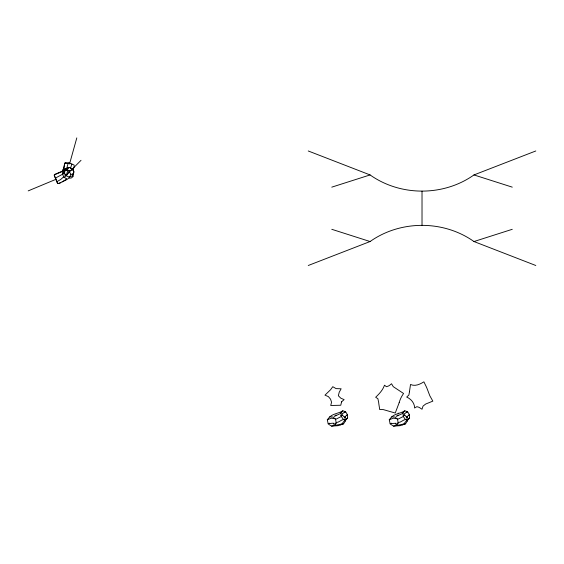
<?xml version="1.0" encoding="UTF-8"?>
<svg xmlns="http://www.w3.org/2000/svg" width="564" height="564" viewBox="0 0 564 564"><rect width="100%" height="100%" fill="white"/><g stroke="black" fill="none" stroke-linecap="round" stroke-linejoin="round"><path stroke-width="0.85" d="M73.172 169.849L74.229 166.147L74.018 164.956L69.041 162.961L65.41 162.559L64.691 163.405L63.951 167.98L62.604 171.089L62.569 173.867L63.598 176.913L67.257 179.274L69.316 177.815L69.041 177.089L65.847 175.651L64.014 172.506L64.719 168.911L69.351 167.508L72.305 168.862L73.87 171.618L72.897 176.694L71.092 178.104L69.52 178.041M69.041 162.961L68.096 163.412L64.691 163.405L63.676 168.276L62.259 171.174L54.821 174.361L54.137 175.122L57.655 183.582L59.904 183.131L66.827 179.119M71.861 163.905L70.521 168.368M68.096 163.412L66.749 168.424M344.949 416.874L346.648 415.259M406.919 416.874L408.618 415.259M73.764 167.416L72.96 170.617M64.472 173.099L65.502 168.883L69.351 167.508M64.888 175.594L66.489 174.932L67.891 169.877M69.534 163.983L76.81 137.891M72.897 176.694L72.509 175.862L73.87 171.618M69.76 177.293L70.733 174.304L68.85 170.561L65.628 170.159L55.138 174.523L54.32 175.369L57.655 183.582M65.847 175.651L64.945 176.906L63.598 176.913L60.524 179.613L56.886 181.615M64.014 172.506L63.387 173.782L56.04 177.759L55.603 178.753M69.323 170.807L66.594 175.601L63.781 172.951M65.41 162.559L64.486 163.856M68.399 167.734L67.137 169.609L65.628 170.159L66.249 169.327M329.757 416.845C333.564 413.461 338.823 413.454 342.827 410.811L345.626 411.727L347.53 414.829L347.621 418.192L344.223 420.998L341.869 423.98L331.54 426.109L328.199 423.959L327.303 419.75L329.757 416.845L333.162 417.05L335.566 419.404L336.165 422.57L334.974 425.193M396.689 425.27L398.135 422.57L397.535 419.404L395.131 417.05L391.726 416.845L389.273 419.75L390.168 423.959L393.51 426.109L403.838 423.98L406.193 420.998L409.591 418.192L409.499 414.829L407.596 411.727L404.797 410.811C400.792 413.454 395.533 413.461 391.726 416.845M341.869 423.98L343.596 423.839L345.33 421.026L344.985 417.508M403.838 423.98L405.565 423.839L407.3 421.026L406.954 417.508M72.305 168.862L70.86 170.434L68.85 170.561M73.877 172.838L72.255 174.297L70.733 174.304M334.29 416.422L340.184 413.666L342.827 410.811M396.259 416.422L402.153 413.666L404.797 410.811M66.489 174.932L81.019 160.324M345.626 411.727L345.112 412.087M407.596 411.727L407.081 412.087M535.8 150.969L473.971 174.932C443.523 196.491 400.525 196.491 370.076 174.932L308.247 150.969M308.247 265.496L370.076 241.533C400.525 219.974 443.523 219.974 473.971 241.533L535.8 265.496M341.016 412.933L341.326 416.486L335.566 419.404M402.985 412.933L403.295 416.486L397.535 419.404M66.679 179.662L62.16 181.89M344.174 412.651L343.321 413.038M406.143 412.651L403.979 414.117L407.032 417.72M408.942 418.41L407.518 419.715L407.3 421.026M327.303 419.75L331.315 418.185L335.312 418.714M389.273 419.75L393.284 418.185L397.282 418.714M59.079 183.279L60.616 182.588M340.219 425.016L338.04 425.693L331.54 426.109M402.188 425.016L400.01 425.693L393.51 426.109M28.2 190.886L56.118 179.253M342.919 413.193C340.24 414.131 344.639 417.163 345.062 417.72M336.165 422.57C339.803 422.499 342.263 417.938 345.887 420.067M398.135 422.57C401.772 422.499 404.233 417.938 407.857 420.067M69.041 177.089L72.509 175.862M340.416 424.932L343.596 423.839M402.386 424.932L405.565 423.839M331.787 187.149L370.076 174.932M473.971 241.533L512.26 229.308M329.602 423.501L332.746 423.204M391.571 423.501L396.062 423.268M336.405 423.204L335.813 423.24M398.374 423.204L397.782 423.24M340.586 415.555L342.722 415.414M403.267 415.506L404.691 415.414M62.604 171.089L63.81 170.645L64.719 168.911L65.502 168.883M334.092 423.268L333.275 423.233M473.971 174.932L512.26 187.149M331.787 229.308L370.076 241.533M345.33 421.026L345.549 419.715L346.973 418.41A4.991 2.658 17.9 0 1 347.614 418.185M403.295 416.486L405.283 419.341M341.326 416.486L343.314 419.341M398.466 413.602L398.191 413.095M422.02 191.182L422.02 225.276M408.364 415.28A5.795 1.297 -14.1 0 1 409.238 414.822M408.935 418.403A4.991 2.658 17.9 0 1 409.584 418.185M407.243 417.452A63.443 10.039 -13.2 0 1 407.342 417.184M406.905 417.282A68.681 10.906 -9.4 0 1 406.834 416.881M397.014 424.149A94.336 27.939 -44.9 0 1 395.385 424.043M390.239 423.606A34.89 14.107 -71.3 0 1 391.635 423.24M407.123 412.009A8.277 2.263 -48.6 0 1 406.186 412.58M398.099 415.005A15.298 0.86 -33.2 0 1 397 415.654M345.154 412.009A8.277 2.263 -48.6 0 1 344.216 412.58M346.395 415.28A5.795 1.297 -14.1 0 1 347.269 414.822M345.274 417.452A63.443 10.039 -13.2 0 1 345.372 417.184M344.935 417.282A68.681 10.906 -9.4 0 1 344.865 416.881M335.044 424.149A94.336 27.939 -44.9 0 1 333.416 424.043M328.269 423.599A34.89 14.114 -71.4 0 1 329.665 423.24M336.13 415.005A15.298 0.86 -33.2 0 1 335.03 415.654M341.572 401.843L340.776 405.248L330.716 405.495L331.561 402.231L330.553 399.171L328.396 396.626L324.97 395.145L330.589 389.731L332.774 386.7L336.066 388.617L341.135 388.786L339.225 392.241L338.351 395.752L340.804 398.17L344.118 399.622L341.572 401.843M409.464 391.747L408.9 394.99L406.7 397.063C410.994 398.91 414.716 403.133 414.589 407.998L416.902 406.672L418.862 407.264A16.892 16.892 0 0 1 420.941 408.547L422.013 409.238L423.021 406.122L425.644 404.05L432.835 401.138L429.81 395.731L426.892 388.095A64.825 64.825 0 0 0 426.017 386.157L423.888 381.842C419.969 384.267 415.076 386.678 410.514 384.465L409.464 391.747M399.192 402.633L395.251 413.024L383.266 409.591L379.713 409.563L378.874 404.205A28.066 28.066 0 0 1 378.726 402.745L377.908 398.734L375.673 397.26C379.262 393.841 382.914 389.971 384.5 385.205L386.432 386.721L388.554 385.973A14.227 14.227 0 0 0 389.809 385.156A12.88 12.88 0 0 0 390.309 384.768L391.529 383.746L393.256 386.664L403.556 393.475L402.252 395.533A22.92 22.92 0 0 0 401.328 397.141L400.518 398.868A46.403 46.403 0 0 0 399.791 400.701L399.192 402.633"/></g></svg>
